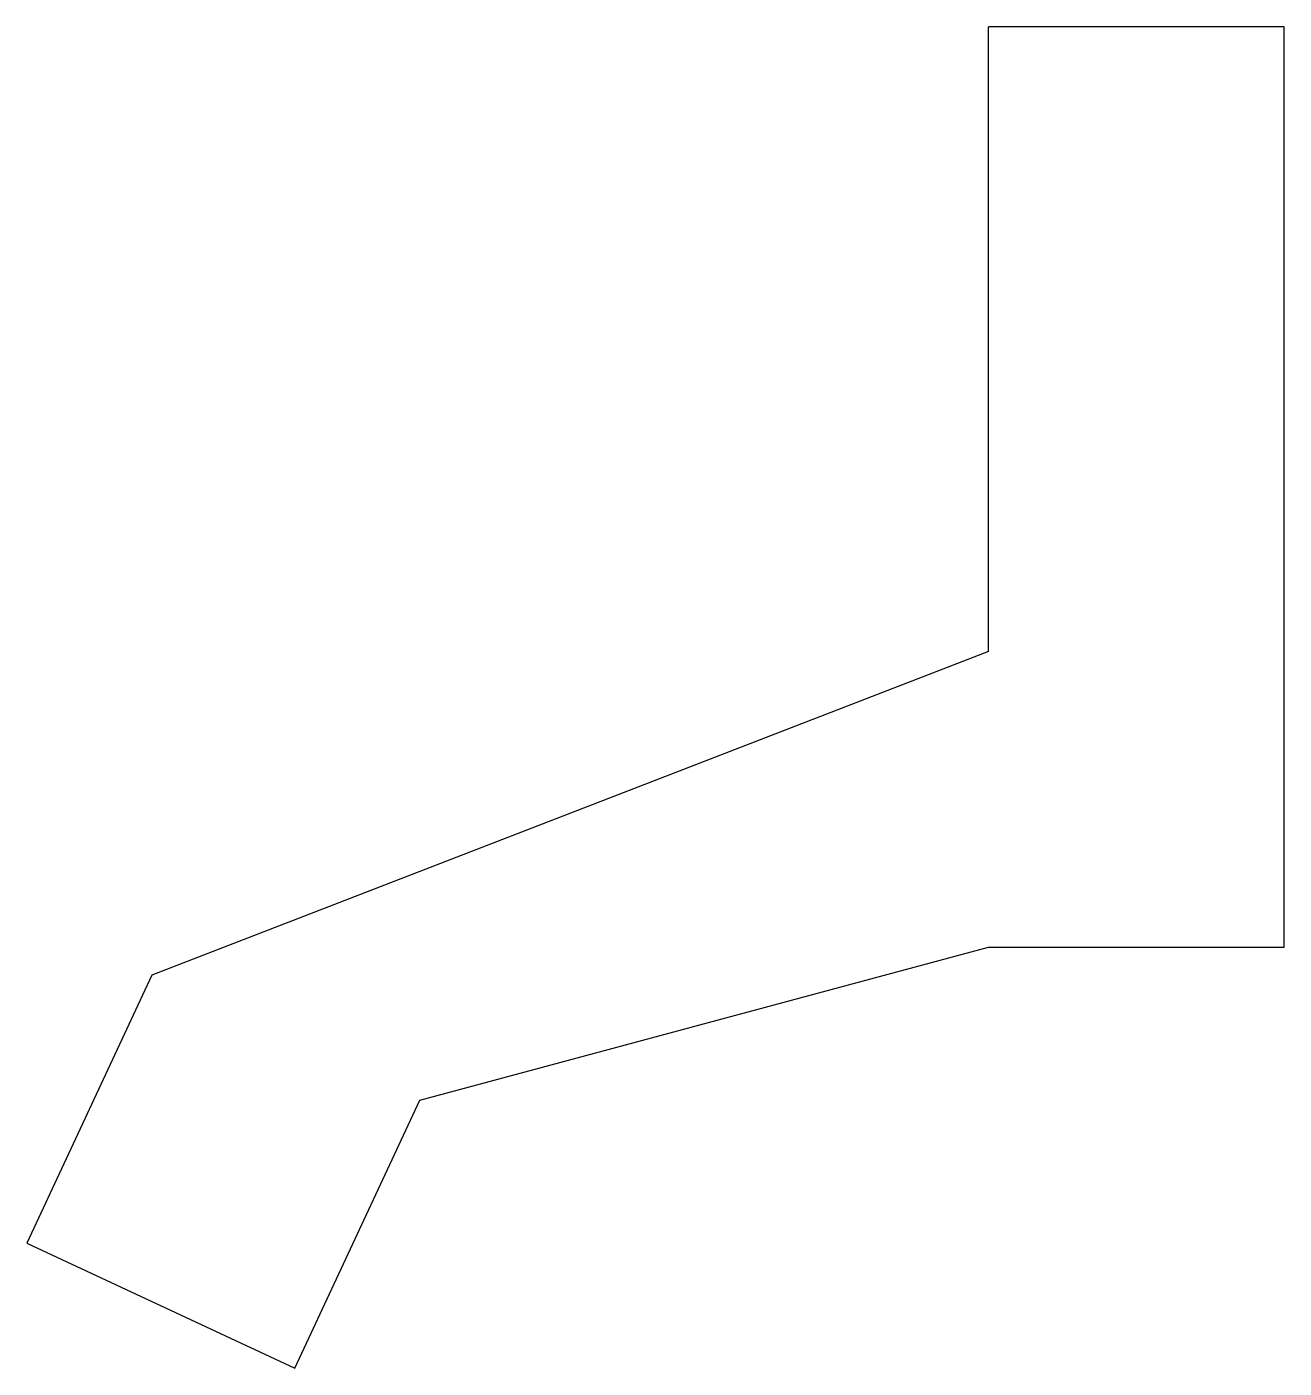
# Model space of a CAD drawing. Header units: millimetres. Extents: x -22.5 to 54, y -34.6 to 47.
import ezdxf

# ---------------------------------------------------------------- set-up
doc = ezdxf.new("R2010")
doc.units = ezdxf.units.MM

msp = doc.modelspace()

# ---------------------------------------------------------------- linework, layer by layer
at = {"linetype": 'CONTINUOUS'}
for p, q in [((54, 47), (36, 47)), ((36, 9), (36, 47)), ((54, -9), (54, 47)), ((36, 9), (-14.919, -10.697)), ((1.395, -18.304), (36, -9)), ((36, -9), (54, -9)), ((-14.919, -10.697), (-22.526, -27.011)), ((-6.212, -34.618), (1.395, -18.304)), ((-22.526, -27.011), (-6.212, -34.618))]:
    msp.add_line(p, q, dxfattribs=at)

doc.saveas('drawing.dxf')
